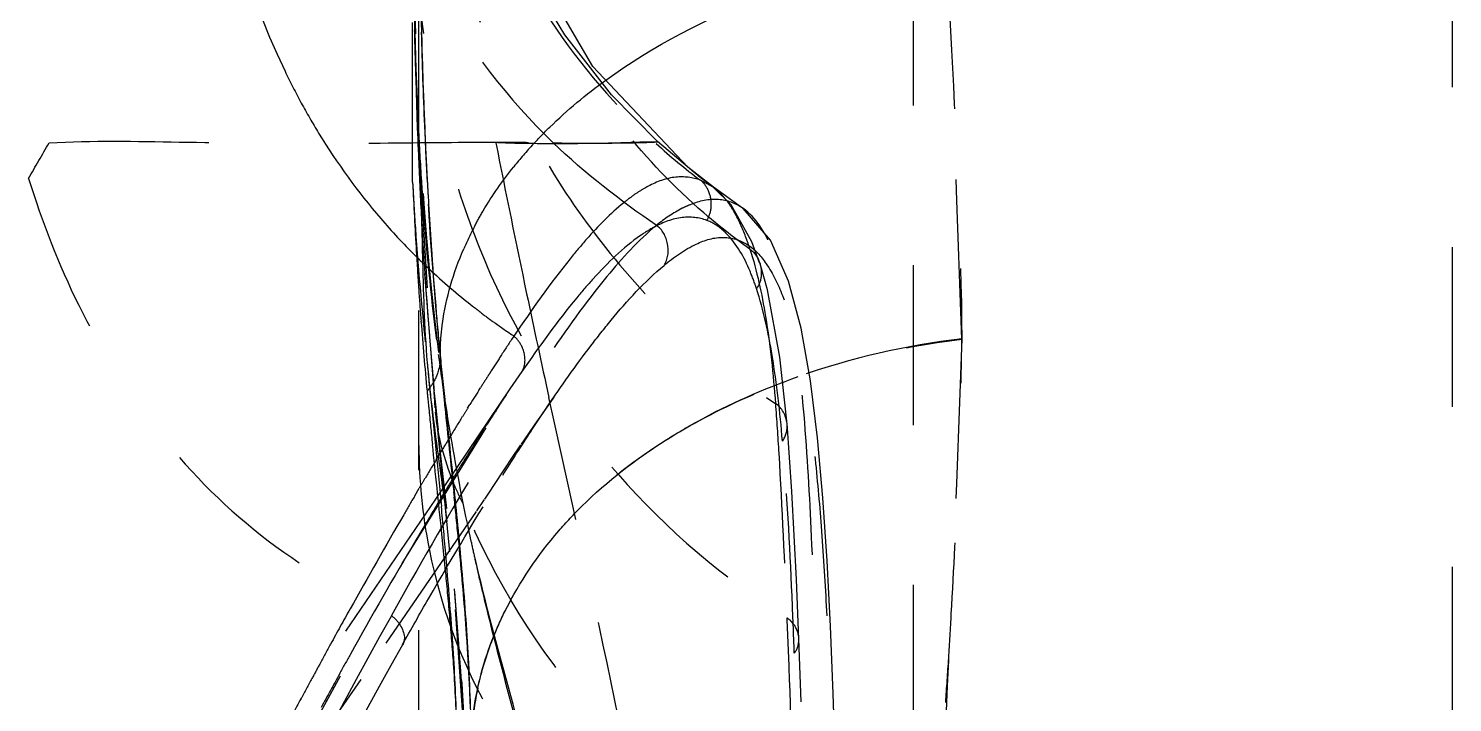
# Model space of a CAD drawing. Header units: millimetres. Extents: x 1540 to 3369, y -3458 to 1222.
# Drawn here: x 2624.33 to 2638.88, y -477.56 to -470.67 of the extents above; entities that cross this region are included whole.
import ezdxf

# ---------------------------------------------------------------- set-up
doc = ezdxf.new("R2010")
doc.units = ezdxf.units.MM
doc.header["$LTSCALE"] = 16.335
doc.linetypes.add('HIDDEN', pattern=[0.2, 0.1, -0.1])
doc.layers.add('21', color=7, linetype='CONTINUOUS')

msp = doc.modelspace()

# ---------------------------------------------------------------- linework, layer by layer
at = {"layer": '21', "color": 8, "linetype": 'HIDDEN'}
for p, q in [((2638.877, -487.607), (2638.877, -443.963)), ((2633.366, -446.956), (2633.366, -480.408)), ((2628.251, -472.244), (2628.251, -447.186)), ((2628.315, -481.721), (2628.315, -447.185)), ((2628.252, -469.183), (2628.27, -470.693)), ((2628.264, -470.257), (2628.275, -470.85)), ((2628.27, -470.693), (2628.298, -471.691)), ((2628.275, -470.85), (2628.373, -473.176)), ((2628.298, -471.691), (2628.466, -474.396)), ((2631.322, -472.293), (2631.192, -472.222)), ((2631.324, -472.294), (2631.322, -472.293)), ((2631.627, -472.512), (2631.623, -472.51)), ((2631.797, -473.067), (2631.801, -473.079)), ((2628.373, -473.176), (2628.48, -474.549)), ((2629.367, -474.179), (2629.246, -474.355)), ((2628.48, -474.549), (2628.471, -474.372)), ((2629.246, -474.355), (2628.486, -475.481)), ((2628.466, -474.396), (2628.687, -476.61)), ((2628.813, -474.552), (2628.837, -474.514)), ((2629.208, -474.416), (2629.188, -474.446)), ((2629.695, -474.44), (2629.585, -474.595)), ((2629.615, -474.554), (2629.654, -474.498)), ((2629.701, -474.703), (2629.644, -474.444)), ((2628.485, -474.593), (2628.596, -475.578)), ((2629.585, -474.595), (2629.5, -474.717)), ((2629.523, -474.692), (2629.571, -474.619)), ((2629.571, -474.619), (2629.615, -474.554)), ((2629.034, -474.681), (2629.012, -474.716)), ((2629.436, -474.81), (2629.359, -474.921)), ((2629.5, -474.717), (2629.436, -474.81)), ((2629.463, -474.783), (2629.523, -474.692)), ((2629.837, -475.32), (2629.701, -474.703)), ((2632.078, -474.717), (2632.077, -474.709)), ((2629.355, -474.928), (2629.256, -475.074)), ((2628.491, -475.08), (2628.515, -475.04)), ((2628.515, -475.04), (2628.548, -474.985)), ((2629.283, -475.033), (2629.171, -475.202)), ((2629.171, -475.202), (2629.019, -475.431)), ((2628.272, -475.449), (2628.318, -475.37)), ((2628.587, -475.394), (2628.554, -475.448)), ((2629.919, -475.691), (2629.837, -475.32)), ((2628.486, -475.481), (2626.436, -478.484)), ((2628.554, -475.448), (2628.532, -475.484)), ((2628.67, -475.408), (2628.676, -475.463)), ((2628.983, -475.486), (2628.905, -475.6)), ((2629.019, -475.431), (2628.985, -475.482)), ((2628.9, -475.607), (2627.721, -477.326)), ((2628.32, -475.838), (2628.284, -475.9)), ((2628.718, -475.883), (2628.729, -475.996)), ((2628.734, -475.96), (2628.729, -475.905)), ((2628.74, -476.024), (2628.734, -475.96)), ((2628.68, -476.429), (2628.747, -477.337)), ((2628.687, -476.61), (2628.784, -478.029)), ((2632.221, -477.554), (2632.198, -476.909)), ((2632.198, -476.913), (2632.198, -476.909)), ((2627.721, -477.326), (2627.332, -477.886)), ((2628.747, -477.337), (2628.78, -478.028)), ((2632.283, -479.854), (2632.221, -477.554)), ((2632.599, -478.88), (2632.549, -477.469))]:
    msp.add_line(p, q, dxfattribs=at)
for points in [[(2631.324, -472.295), (2631.064, -472.09), (2630.091, -471.061), (2629.327, -469.75), (2628.77, -468.171), (2628.443, -466.561), (2628.293, -465.026), (2628.264, -463.842)], [(2630.752, -471.827), (2630.283, -471.349), (2629.807, -470.737), (2629.403, -470.072), (2629.074, -469.376), (2628.815, -468.668), (2628.616, -467.959), (2628.471, -467.258), (2628.371, -466.574), (2628.309, -465.916), (2628.275, -465.286), (2628.261, -464.702)], [(2631.623, -472.51), (2631.189, -472.195), (2630.752, -471.827)], [(2631.797, -473.067), (2631.717, -472.851), (2631.506, -472.476), (2631.322, -472.293)], [(2632.549, -477.469), (2632.521, -476.779), (2632.486, -476.112), (2632.443, -475.469), (2632.388, -474.854), (2632.316, -474.273), (2632.221, -473.736), (2632.091, -473.253), (2631.908, -472.836), (2631.627, -472.511)], [(2632.078, -474.717), (2632.004, -474.032), (2631.876, -473.343), (2631.801, -473.079)], [(2619.917, -497.183), (2620.853, -493.7), (2622.131, -489.531), (2623.627, -485.5), (2625.203, -481.835), (2626.729, -478.72), (2628.143, -476.141), (2629.247, -474.357)], [(2629.654, -474.498), (2629.684, -474.455), (2629.693, -474.441)], [(2632.198, -476.913), (2632.173, -476.302), (2632.127, -475.403), (2632.077, -474.709)]]:
    msp.add_lwpolyline(points, dxfattribs=at)
for centre, radius, start, end in [((2710.283, -468.756), 81.966, 180.31221, 181.36545), ((2705.532, -469.119), 77.276, 180.97735, 181.30624), ((2664.878, -469.832), 36.62, 181.3462, 181.8205), ((2671.197, -469.615), 42.938, 181.4108, 182.775), ((2688.749, -469.214), 60.426, 181.37202, 181.9908), ((2684.114, -469.377), 55.79, 181.3687, 182.3521), ((2688.642, -469.529), 60.381, 181.28319, 182.26394), ((2633.472, -467.966), 7.243, 205.7257, 208.612), ((2679.956, -469.515), 51.627, 181.9957, 182.6365), ((2662.048, -470.031), 33.779, 182.8226, 183.735), ((2675.46, -469.714), 47.128, 182.3743, 182.6623), ((2606.622, -461.736), 20.567, 329.4032, 330.5739), ((2672.036, -469.874), 43.701, 182.6606, 183.1111), ((2676.413, -469.675), 48.081, 182.6401, 183.0577), ((2733.272, -451.428), 106.151, 191.08702, 191.93611), ((2632.605, -474.744), 4.254, 137.1745, 141.3274), ((2635.228, -466.887), 6.691, 227.8553, 232.8907), ((2679.037, -469.885), 50.769, 182.2904, 182.4399), ((2674.211, -470.098), 45.939, 182.4304, 183.1826), ((2678.903, -469.924), 50.705, 182.6226, 183.4229), ((2674.628, -469.769), 46.293, 183.0591, 183.2596), ((2632.883, -468.349), 6.54, 220.7127, 225.2328), ((2676.78, -469.909), 48.515, 183.237, 184.7022), ((2631.929, -474.3), 3.443, 152.091, 156.4284), ((2632.931, -468.301), 6.608, 225.2284, 225.8622), ((2672.826, -470.286), 44.617, 183.4238, 183.9241), ((2632.96, -468.27), 6.65, 225.8631, 227.2325), ((2633.098, -468.116), 6.857, 227.2603, 232.1666), ((2667.476, -470.652), 39.255, 183.9258, 184.3987), ((2785.263, -440.443), 159.29, 191.93418, 192.32509), ((2633.21, -467.975), 7.037, 232.1562, 232.7199), ((2633.264, -467.903), 7.128, 232.7217, 234.1091), ((2665.652, -470.789), 37.426, 184.4043, 185.5042), ((2633.365, -467.763), 7.299, 234.1117, 236.0278), ((2683.441, -469.375), 55.197, 184.6877, 184.8608), ((2631.035, -474.027), 2.503, 178.0458, 180.3508), ((2647.164, -485.78), 21.512, 146.2113, 146.8197), ((2634.776, -481.583), 7.794, 96.7255, 109.3615), ((2686.834, -469.085), 58.602, 184.8624, 185.17557), ((2651.585, -470.934), 23.275, 187.5789, 189.1405), ((2678.209, -469.518), 49.882, 185.2037, 185.5755), ((2650.027, -487.654), 24.933, 146.8158, 147.2601), ((2653.254, -489.725), 28.767, 147.3968, 147.6813), ((2651.826, -488.813), 27.073, 147.2559, 147.3954), ((2687.273, -468.704), 59.147, 185.50589, 185.67979), ((2695.209, -467.867), 66.962, 185.56848, 185.72109), ((2655.607, -491.213), 31.552, 147.6825, 148.0445), ((2651.145, -488.956), 26.318, 146.7529, 147.1539), ((2649.623, -487.96), 24.499, 146.5241, 146.7506), ((2712.735, -466.157), 84.736, 185.68909, 185.93715), ((2883.371, -448.682), 256.099, 185.79546, 185.99026), ((2652.422, -470.798), 24.124, 189.1437, 191.7877), ((2660.562, -494.289), 37.384, 148.2895, 148.6369), ((2658.322, -492.907), 34.751, 148.1173, 148.2873), ((2655.7, -491.877), 31.73, 147.4301, 148.1623), ((2653.252, -490.316), 28.826, 147.2356, 147.4254), ((2651.513, -489.256), 26.377, 146.7203, 147.8998), ((2633.769, -474.927), 5.454, 180.0591, 191.2208), ((2663.314, -495.968), 40.607, 148.6355, 148.8867), ((2667.405, -498.429), 45.381, 149.0357, 149.315), ((2543.473, -484.048), 85.644, 5.45604, 6.01135), ((2660.535, -494.882), 37.423, 148.3505, 148.6166), ((2658.978, -493.923), 35.594, 148.1483, 148.35), ((2669.565, -499.712), 47.895, 149.3137, 149.452), ((2672.744, -501.583), 51.582, 149.5594, 149.8063), ((2663.518, -496.696), 40.913, 148.7712, 149.0298), ((2543.142, -484.321), 85.991, 5.63182, 5.91285), ((2680.678, -506.165), 60.744, 149.83426, 150.87886), ((2665.134, -497.667), 42.798, 149.0291, 149.1934), ((2556.183, -482.487), 72.693, 5.06584, 5.47167), ((2666.311, -498.368), 44.169, 149.1932, 149.3298), ((2549.068, -484.035), 79.903, 5.70701, 5.90835), ((2652.767, -470.729), 24.475, 191.7804, 191.9731), ((2652.796, -470.723), 24.505, 191.9731, 192.2368), ((2672.133, -501.794), 50.924, 149.4367, 150.9481), ((2652.828, -470.716), 24.537, 192.2368, 192.6728), ((2633.894, -474.905), 5.581, 191.1895, 211.7629), ((2570.307, -481.906), 58.557, 5.56106, 5.70112), ((2575.934, -480.72), 52.863, 4.8949, 5.0477), ((2594.465, -479.339), 34.427, 4.2183, 5.5729), ((2586.896, -480.307), 41.892, 4.9422, 5.5825), ((2591.311, -479.436), 37.432, 3.7208, 4.9449), ((2688.933, -510.602), 69.713, 150.87583, 154.14457), ((2686.321, -509.318), 67.209, 150.87211, 151.22223), ((2599.905, -479.183), 28.835, 4.0162, 4.9433), ((2605.352, -478.508), 23.508, 3.4864, 4.1501), ((2688.853, -511.036), 69.612, 150.70118, 153.90247), ((2688.327, -510.421), 69.498, 151.22117, 151.41337), ((2679.431, -505.897), 59.297, 150.90714, 151.12789), ((2602.868, -478.679), 25.851, 1.8781, 3.7101), ((2609.835, -478.242), 19.017, 2.0175, 3.5087), ((2689.334, -510.97), 70.644, 151.41318, 151.54885), ((2682.431, -507.549), 62.721, 151.12913, 151.48953), ((2608.162, -478.614), 20.558, 2.1802, 4.0458), ((2690.152, -511.413), 71.575, 151.54892, 151.73638), ((2631.862, -478.049), 3.013, 167.7375, 175.8205), ((2691.018, -511.878), 72.558, 151.73647, 152.01763)]:
    msp.add_arc(centre, radius, start, end, dxfattribs=at)
for points, knots in [([(2631.698, -472.927), (2631.372, -472.696), (2630.767, -472.17), (2629.763, -470.906), (2628.894, -469.027), (2628.363, -466.6), (2628.257, -464.933), (2628.255, -464.105)], [0, 0, 0, 0, 0.122145, 0.243613, 0.491284, 0.746772, 1, 1, 1, 1]), ([(2633.863, -473.848), (2633.815, -472.335), (2633.664, -469.19), (2633.585, -466.041), (2633.596, -464.406)], [0, 0, 0, 0, 0.480621, 1, 1, 1, 1]), ([(2627.444, -464.799), (2626.962, -465.559), (2626.193, -466.9), (2625.052, -468.908), (2624.36, -470.137), (2623.997, -470.809)], [0, 0, 0, 0, 0.389662, 0.669019, 1, 1, 1, 1]), ([(2627.447, -464.799), (2627.404, -465.424), (2627.404, -466.689), (2627.718, -468.57), (2628.435, -470.362), (2629.224, -471.396), (2629.688, -471.841)], [0, 0, 0, 0, 0.246925, 0.496093, 0.746996, 1, 1, 1, 1]), ([(2628.251, -465.787), (2628.251, -466.61), (2628.273, -467.852), (2628.572, -469.478), (2628.931, -470.661), (2629.438, -471.781), (2630.105, -472.813), (2630.939, -473.745), (2631.603, -474.265), (2631.958, -474.504)], [0, 0, 0, 0, 0.249128, 0.374559, 0.499708, 0.622854, 0.745725, 0.870502, 1, 1, 1, 1]), ([(2611.575, -497.351), (2612.064, -495.871), (2613.105, -492.854), (2614.799, -488.416), (2616.69, -484.151), (2619.312, -478.964), (2622.077, -474.254), (2624.504, -469.904), (2625.576, -467.978), (2626.072, -467.116)], [0, 0, 0, 0, 0.13916, 0.284801, 0.423898, 0.555404, 0.803295, 0.911186, 1, 1, 1, 1]), ([(2626.072, -467.116), (2626.083, -467.461), (2626.173, -468.824), (2626.503, -470.188), (2626.947, -471.11)], [0, 0, 0, 0, 0.252385, 1, 1, 1, 1]), ([(2628.253, -469.094), (2628.261, -469.787), (2628.33, -470.858), (2628.679, -472.265), (2629.217, -473.681), (2630.262, -475.294), (2631.432, -476.296), (2632.075, -476.695)], [0, 0, 0, 0, 0.234045, 0.359757, 0.48832, 0.744598, 1, 1, 1, 1]), ([(2628.253, -469.094), (2628.256, -469.6), (2628.282, -471.752), (2628.443, -473.914), (2628.767, -475.529)], [0, 0, 0, 0, 0.23483, 1, 1, 1, 1]), ([(2630.225, -471.2), (2630.712, -470.846), (2631.838, -470.268), (2633.058, -469.955), (2633.698, -469.863)], [0, 0, 0, 0, 0.482497, 1, 1, 1, 1]), ([(2633.698, -469.863), (2633.718, -470.207), (2633.795, -471.532), (2633.854, -472.859), (2633.863, -473.843)], [0, 0, 0, 0, 0.259101, 1, 1, 1, 1]), ([(2629.381, -470.13), (2629.469, -470.288), (2629.849, -470.914), (2630.331, -471.478), (2630.739, -471.848)], [0, 0, 0, 0, 0.247151, 1, 1, 1, 1]), ([(2628.277, -470.996), (2628.281, -471.131), (2628.302, -471.67), (2628.329, -472.209), (2628.341, -472.612)], [0, 0, 0, 0, 0.251998, 1, 1, 1, 1]), ([(2629.485, -471.852), (2629.539, -471.794), (2629.769, -471.558), (2630.023, -471.347), (2630.225, -471.2)], [0, 0, 0, 0, 0.242102, 1, 1, 1, 1]), ([(2627.113, -471.434), (2627.17, -471.538), (2627.409, -471.952), (2627.691, -472.342), (2627.926, -472.614)], [0, 0, 0, 0, 0.24706, 1, 1, 1, 1]), ([(2624.536, -471.84), (2624.979, -471.816), (2625.888, -471.835), (2627.235, -471.852), (2628.509, -471.836), (2629.318, -471.831), (2629.688, -471.841)], [0, 0, 0, 0, 0.2582, 0.528711, 0.784571, 1, 1, 1, 1]), ([(2630.753, -471.832), (2630.755, -471.833), (2630.729, -471.835), (2630.713, -471.837), (2630.652, -471.839), (2630.55, -471.842), (2630.377, -471.845), (2630.146, -471.848), (2629.887, -471.85), (2629.537, -471.851), (2629.274, -471.847), (2629.102, -471.84)], [0, 0, 0, 0, 0.005069, 0.023829, 0.056016, 0.100281, 0.218145, 0.363603, 0.523108, 0.686955, 1, 1, 1, 1]), ([(2629.687, -471.84), (2629.843, -471.845), (2630.059, -471.847), (2630.324, -471.841), (2630.473, -471.836), (2630.588, -471.832), (2630.672, -471.828), (2630.722, -471.832), (2630.747, -471.829), (2630.753, -471.832)], [0, 0, 0, 0, 0.437753, 0.608175, 0.747174, 0.855333, 0.933189, 0.981235, 1, 1, 1, 1]), ([(2628.887, -472.688), (2628.914, -472.636), (2629.032, -472.426), (2629.17, -472.228), (2629.284, -472.086)], [0, 0, 0, 0, 0.24397, 1, 1, 1, 1]), ([(2631.191, -472.222), (2631.112, -472.194), (2630.922, -472.171), (2630.745, -472.238), (2630.657, -472.285)], [0, 0, 0, 0, 0.459653, 1, 1, 1, 1]), ([(2624.326, -472.204), (2624.464, -472.647), (2624.812, -473.544), (2625.587, -474.802), (2626.664, -475.91), (2627.567, -476.436), (2628.034, -476.672)], [0, 0, 0, 0, 0.232982, 0.480528, 0.737275, 1, 1, 1, 1]), ([(2628.251, -472.247), (2628.259, -472.402), (2628.296, -473.017), (2628.355, -473.631), (2628.4, -474.089)], [0, 0, 0, 0, 0.252317, 1, 1, 1, 1]), ([(2628.341, -472.231), (2628.35, -472.378), (2628.393, -472.97), (2628.454, -473.561), (2628.513, -474.004)], [0, 0, 0, 0, 0.247736, 1, 1, 1, 1]), ([(2628.544, -474.095), (2628.529, -473.943), (2628.47, -473.327), (2628.425, -472.711), (2628.4, -472.246)], [0, 0, 0, 0, 0.247636, 1, 1, 1, 1]), ([(2630.657, -472.285), (2630.646, -472.291), (2630.6, -472.316), (2630.556, -472.344), (2630.523, -472.367)], [0, 0, 0, 0, 0.238235, 1, 1, 1, 1]), ([(2628.41, -472.401), (2628.418, -472.54), (2628.451, -473.088), (2628.496, -473.635), (2628.533, -474.043)], [0, 0, 0, 0, 0.252724, 1, 1, 1, 1]), ([(2630.523, -472.367), (2630.484, -472.394), (2630.304, -472.53), (2630.147, -472.692), (2630.029, -472.825)], [0, 0, 0, 0, 0.212289, 1, 1, 1, 1]), ([(2631.088, -472.473), (2631.06, -472.484), (2630.937, -472.54), (2630.825, -472.618), (2630.742, -472.684)], [0, 0, 0, 0, 0.220476, 1, 1, 1, 1]), ([(2631.623, -472.508), (2631.551, -472.458), (2631.367, -472.393), (2631.179, -472.436), (2631.088, -472.473)], [0, 0, 0, 0, 0.471377, 1, 1, 1, 1]), ([(2631.557, -472.583), (2631.55, -472.571), (2631.524, -472.524), (2631.495, -472.479), (2631.472, -472.448)], [0, 0, 0, 0, 0.26173, 1, 1, 1, 1]), ([(2628.341, -472.612), (2628.345, -472.736), (2628.356, -473.229), (2628.368, -473.722), (2628.4, -474.089)], [0, 0, 0, 0, 0.252011, 1, 1, 1, 1]), ([(2631.257, -472.633), (2631.178, -472.604), (2630.986, -472.584), (2630.81, -472.654), (2630.722, -472.701)], [0, 0, 0, 0, 0.45536, 1, 1, 1, 1]), ([(2631.456, -472.766), (2631.441, -472.751), (2631.382, -472.697), (2631.312, -472.654), (2631.257, -472.633)], [0, 0, 0, 0, 0.265016, 1, 1, 1, 1]), ([(2631.698, -472.927), (2631.688, -472.895), (2631.648, -472.777), (2631.6, -472.663), (2631.557, -472.583)], [0, 0, 0, 0, 0.272173, 1, 1, 1, 1]), ([(2632.539, -482.579), (2632.552, -481.943), (2632.541, -480.722), (2632.459, -478.966), (2632.385, -477.363), (2632.335, -475.93), (2632.268, -474.7), (2632.17, -473.822), (2632.043, -473.252), (2631.914, -472.862), (2631.763, -472.606), (2631.626, -472.51)], [0, 0, 0, 0, 0.18682, 0.358768, 0.516556, 0.65841, 0.780235, 0.878363, 0.917917, 0.951075, 1, 1, 1, 1]), ([(2630.742, -472.684), (2630.555, -472.838), (2630.157, -473.278), (2629.546, -474.131), (2628.818, -475.293), (2628.308, -476.18), (2628.034, -476.672)], [0, 0, 0, 0, 0.150266, 0.365087, 0.650891, 1, 1, 1, 1]), ([(2630.722, -472.701), (2630.673, -472.727), (2630.44, -472.873), (2630.243, -473.068), (2630.097, -473.229)], [0, 0, 0, 0, 0.204553, 1, 1, 1, 1]), ([(2630.82, -473.093), (2630.861, -473.031), (2630.88, -472.87), (2630.803, -472.726), (2630.742, -472.684)], [0, 0, 0, 0, 0.497711, 1, 1, 1, 1]), ([(2631.765, -473.331), (2631.745, -473.271), (2631.671, -473.069), (2631.564, -472.874), (2631.456, -472.766)], [0, 0, 0, 0, 0.294964, 1, 1, 1, 1]), ([(2628.534, -473.942), (2628.537, -473.857), (2628.567, -473.507), (2628.668, -473.166), (2628.774, -472.923)], [0, 0, 0, 0, 0.243715, 1, 1, 1, 1]), ([(2630.029, -472.825), (2629.972, -472.89), (2629.706, -473.207), (2629.467, -473.546), (2629.286, -473.817)], [0, 0, 0, 0, 0.210847, 1, 1, 1, 1]), ([(2630.82, -473.093), (2630.921, -473.009), (2631.107, -472.875), (2631.414, -472.779), (2631.691, -472.863), (2631.894, -473.092), (2632.052, -473.426), (2632.18, -473.868), (2632.284, -474.412), (2632.366, -475.054), (2632.431, -475.785), (2632.501, -476.917), (2632.563, -478.501), (2632.61, -480.601), (2632.627, -482.085), (2632.629, -482.873)], [0, 0, 0, 0, 0.035485, 0.061526, 0.08378, 0.109269, 0.141977, 0.183246, 0.233296, 0.291771, 0.358178, 0.43181, 0.598616, 0.786782, 1, 1, 1, 1]), ([(2631.698, -472.927), (2631.77, -473.152), (2631.881, -473.676), (2631.937, -474.207), (2631.958, -474.504)], [0, 0, 0, 0, 0.442012, 1, 1, 1, 1]), ([(2630.073, -473.914), (2630.14, -473.826), (2630.37, -473.536), (2630.62, -473.259), (2630.82, -473.093)], [0, 0, 0, 0, 0.297827, 1, 1, 1, 1]), ([(2630.097, -473.229), (2630.039, -473.293), (2629.779, -473.596), (2629.544, -473.92), (2629.367, -474.179)], [0, 0, 0, 0, 0.213536, 1, 1, 1, 1]), ([(2632.03, -474.888), (2632.006, -474.595), (2631.947, -474.071), (2631.838, -473.553), (2631.765, -473.331)], [0, 0, 0, 0, 0.557341, 1, 1, 1, 1]), ([(2628.849, -478.028), (2628.85, -477.782), (2628.917, -477.278), (2629.306, -476.286), (2630.049, -475.404), (2631.032, -474.735), (2632.211, -474.17), (2633.193, -473.927), (2633.863, -473.848)], [0, 0, 0, 0, 0.104148, 0.212783, 0.447967, 0.577717, 0.714562, 1, 1, 1, 1]), ([(2629.367, -474.179), (2629.378, -474.163), (2629.412, -474.082), (2629.397, -473.988), (2629.37, -473.928)], [0, 0, 0, 0, 0.234929, 1, 1, 1, 1]), ([(2629.463, -474.783), (2629.516, -474.701), (2629.712, -474.407), (2629.917, -474.118), (2630.073, -473.914)], [0, 0, 0, 0, 0.274813, 1, 1, 1, 1]), ([(2633.863, -473.843), (2633.847, -474.336), (2633.776, -476.208), (2633.676, -478.078), (2633.63, -479.457)], [0, 0, 0, 0, 0.263458, 1, 1, 1, 1]), ([(2633.698, -477.56), (2633.708, -477.408), (2633.731, -477.106), (2633.772, -476.347), (2633.835, -475.262), (2633.858, -474.326), (2633.863, -473.848)], [0, 0, 0, 0, 0.122532, 0.244477, 0.614201, 1, 1, 1, 1]), ([(2628.4, -474.089), (2628.429, -474.426), (2628.519, -475.092), (2628.655, -476.081), (2628.737, -477.06), (2628.775, -477.707), (2628.784, -478.029)], [0, 0, 0, 0, 0.256274, 0.50871, 0.756583, 1, 1, 1, 1]), ([(2628.4, -474.089), (2628.412, -474.212), (2628.461, -474.701), (2628.51, -475.19), (2628.545, -475.556)], [0, 0, 0, 0, 0.252128, 1, 1, 1, 1]), ([(2628.533, -474.043), (2628.533, -474.063), (2628.527, -474.147), (2628.497, -474.228), (2628.466, -474.284)], [0, 0, 0, 0, 0.241302, 1, 1, 1, 1]), ([(2630.842, -474.876), (2630.945, -474.811), (2631.375, -474.557), (2631.836, -474.356), (2632.192, -474.23)], [0, 0, 0, 0, 0.243349, 1, 1, 1, 1]), ([(2628.78, -478.028), (2628.77, -477.73), (2628.707, -476.508), (2628.573, -475.291), (2628.471, -474.372)], [0, 0, 0, 0, 0.243889, 1, 1, 1, 1]), ([(2631.958, -474.504), (2631.971, -474.673), (2632.019, -475.403), (2632.05, -476.134), (2632.075, -476.695)], [0, 0, 0, 0, 0.232633, 1, 1, 1, 1]), ([(2628.767, -475.529), (2628.731, -475.458), (2628.594, -475.16), (2628.511, -474.838), (2628.485, -474.593)], [0, 0, 0, 0, 0.245797, 1, 1, 1, 1]), ([(2629.744, -475.806), (2629.82, -475.719), (2630.149, -475.367), (2630.533, -475.07), (2630.842, -474.876)], [0, 0, 0, 0, 0.240771, 1, 1, 1, 1]), ([(2632.151, -477.056), (2632.144, -476.861), (2632.116, -476.138), (2632.078, -475.415), (2632.03, -474.888)], [0, 0, 0, 0, 0.269815, 1, 1, 1, 1]), ([(2628.146, -476.971), (2628.234, -476.813), (2628.566, -476.23), (2628.909, -475.654), (2629.169, -475.24)], [0, 0, 0, 0, 0.269814, 1, 1, 1, 1]), ([(2632.154, -479.34), (2631.383, -478.908), (2630.017, -477.798), (2629.081, -476.308), (2628.767, -475.529)], [0, 0, 0, 0, 0.512884, 1, 1, 1, 1]), ([(2629.924, -480.84), (2629.924, -480.447), (2629.811, -479.608), (2629.489, -478.326), (2629.101, -476.959), (2628.864, -476.013), (2628.767, -475.529)], [0, 0, 0, 0, 0.216798, 0.463039, 0.728297, 1, 1, 1, 1]), ([(2630.814, -481.59), (2630.809, -480.598), (2630.566, -478.61), (2630.136, -476.667), (2629.919, -475.691)], [0, 0, 0, 0, 0.498011, 1, 1, 1, 1]), ([(2629.071, -476.906), (2629.109, -476.809), (2629.285, -476.415), (2629.531, -476.054), (2629.744, -475.806)], [0, 0, 0, 0, 0.242282, 1, 1, 1, 1]), ([(2628.888, -476.099), (2628.919, -476.235), (2629.045, -476.775), (2629.187, -477.312), (2629.295, -477.712)], [0, 0, 0, 0, 0.25178, 1, 1, 1, 1]), ([(2628.034, -476.672), (2628.061, -476.692), (2628.138, -476.765), (2628.192, -476.909), (2628.146, -476.971)], [0, 0, 0, 0, 0.304219, 1, 1, 1, 1]), ([(2632.074, -476.695), (2632.083, -476.904), (2632.121, -477.785), (2632.138, -478.667), (2632.153, -479.34)], [0, 0, 0, 0, 0.237158, 1, 1, 1, 1]), ([(2632.198, -476.909), (2632.196, -476.847), (2632.159, -476.76), (2632.094, -476.707), (2632.075, -476.695)], [0, 0, 0, 0, 0.739402, 1, 1, 1, 1]), ([(2632.228, -479.542), (2632.222, -479.324), (2632.199, -478.495), (2632.174, -477.666), (2632.152, -477.055)], [0, 0, 0, 0, 0.26345, 1, 1, 1, 1])]:
    msp.add_open_spline(points, degree=3, knots=knots, dxfattribs=at)
for points in [[(2630.741, -472.683), (2630.369, -472.431), (2630.012, -472.151), (2629.687, -471.84)], [(2631.274, -472.332), (2631.256, -472.29), (2631.228, -472.25), (2631.192, -472.222)], [(2631.302, -472.493), (2631.306, -472.439), (2631.296, -472.382), (2631.274, -472.332)], [(2631.389, -472.35), (2631.368, -472.33), (2631.347, -472.311), (2631.324, -472.294)], [(2631.472, -472.448), (2631.447, -472.413), (2631.419, -472.38), (2631.389, -472.35)], [(2631.257, -472.633), (2631.284, -472.592), (2631.299, -472.542), (2631.302, -472.493)], [(2631.698, -472.927), (2631.745, -472.96), (2631.78, -473.013), (2631.797, -473.067)], [(2631.813, -473.193), (2631.81, -473.242), (2631.794, -473.292), (2631.765, -473.331)], [(2631.801, -473.079), (2631.811, -473.116), (2631.816, -473.155), (2631.813, -473.193)], [(2629.37, -473.928), (2629.351, -473.886), (2629.322, -473.846), (2629.286, -473.817)], [(2628.646, -475.079), (2628.612, -474.751), (2628.577, -474.423), (2628.544, -474.095)], [(2628.466, -474.284), (2628.446, -474.317), (2628.424, -474.349), (2628.399, -474.379)], [(2632.077, -474.709), (2632.069, -474.63), (2632.024, -474.548), (2631.958, -474.504)], [(2632.03, -474.888), (2632.067, -474.841), (2632.082, -474.776), (2632.078, -474.717)], [(2628.547, -475.81), (2628.516, -475.514), (2628.484, -475.218), (2628.454, -474.922)], [(2628.812, -476.939), (2628.793, -476.633), (2628.768, -476.328), (2628.74, -476.024)], [(2628.848, -477.822), (2628.843, -477.527), (2628.83, -477.233), (2628.812, -476.939)], [(2628.918, -477.409), (2628.955, -477.238), (2629.007, -477.069), (2629.071, -476.906)], [(2632.152, -477.055), (2632.183, -477.017), (2632.199, -476.963), (2632.198, -476.913)]]:
    msp.add_open_spline(points, degree=3, dxfattribs=at)

doc.saveas('drawing.dxf')
